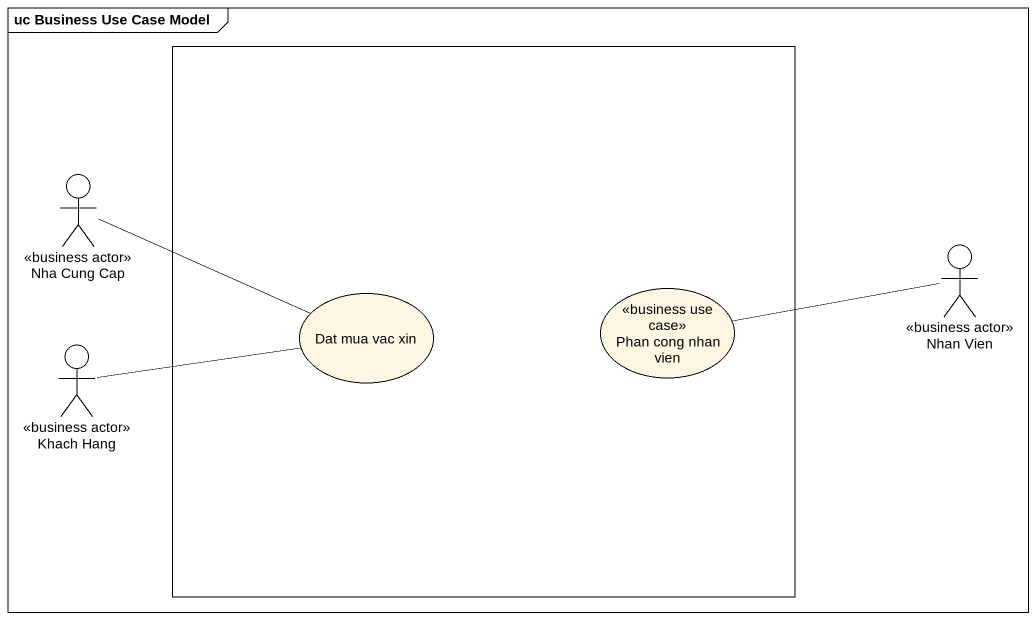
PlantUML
@startuml
mainframe uc Business Use Case Model
rectangle " " as rectangle1 {
  usecase "Dat mua vac xin" as Dat_mua_vac_xin
  usecase "Phan cong nhan vien" as Phan_cong_nhan_vien <<business use case>>
}
actor "Nha Cung Cap" as Nha_Cung_Cap <<business actor>>
actor "Nhan Vien" as Nhan_Vien <<business actor>>
actor "Khach Hang" as Khach_Hang <<business actor>>
Nha_Cung_Cap -right- Dat_mua_vac_xin
Nhan_Vien -left- Phan_cong_nhan_vien
Khach_Hang -right- Dat_mua_vac_xin
@enduml
